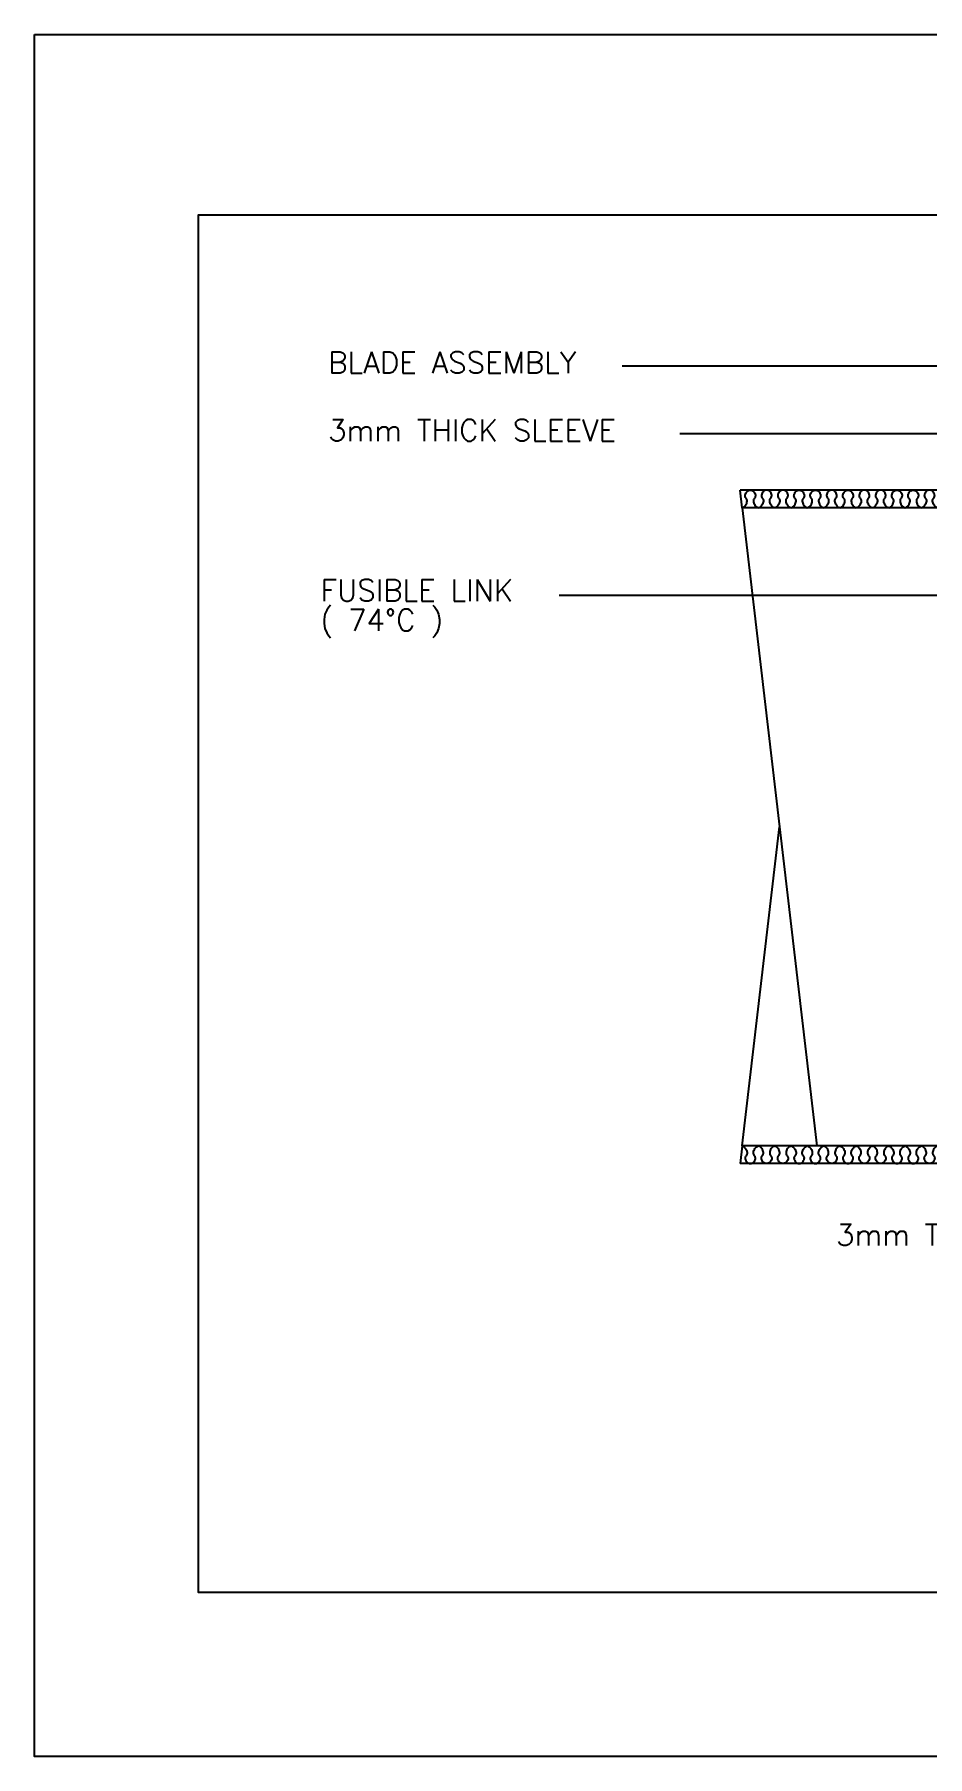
# Model space of a CAD drawing. Header units: millimetres. Extents: x -95178 to 274693, y -2232 to 263302.
# Drawn here: x 163953 to 167732, y 181203 to 188491 of the extents above; entities that cross this region are included whole.
import ezdxf

# ---------------------------------------------------------------- set-up
doc = ezdxf.new("R2010")
doc.units = ezdxf.units.MM
doc.layers.add('A4_BOUNDARY', color=6, linetype='Continuous', plot=False)
for name, color, linetype in [('BLOCK_BOUNDARY', 5, 'Continuous'), ('DUCT_S', 4, 'Continuous'), ('SUPPORTS', 252, 'Continuous'), ('TEXT', 255, 'Continuous')]:
    doc.layers.add(name, color=color, linetype=linetype)
doc.styles.add('ROMANS', font='romans.shx', dxfattribs={"width": 0.8})
doc.styles.get("Standard").update_dxf_attribs({"font": 'arial.ttf'})
doc.dimstyles.get("Standard").update_dxf_attribs({"dimtxt": 0.18, "dimasz": 0.18, "dimexe": 0.18, "dimexo": 0.0625, "dimgap": 0.09, "dimtad": 0, "dimtih": 1, "dimtoh": 1, "dimdec": 4, "dimzin": 0, "dimdsep": 46, "dimtxsty": 'Standard', "dimcen": 0.09, "dimadec": 0, "dimazin": 0, "dimtfac": 1, "dimtdec": 4, "dimtofl": 0, "dimtmove": 0, "dimatfit": 3, "dimfxl": 1, "dimtolj": 1, "dimtzin": 0, "dimarcsym": 0})

msp = doc.modelspace()

# ---------------------------------------------------------------- linework, layer by layer
at = {"layer": 'A4_BOUNDARY'}
msp.add_lwpolyline([(163953.135, 188491.34), (174260.307, 188491.34), (174260.307, 181203.441), (163953.135, 181203.441)], close=True, dxfattribs=at)
at = {"layer": 'BLOCK_BOUNDARY'}
msp.add_lwpolyline([(173566.221, 187727.846), (173566.221, 181897.527), (164647.221, 181897.527), (164647.221, 187727.846)], close=True, dxfattribs=at)
at = {"layer": 'DUCT_S', "color": 8}
for p, q in [((168787.865, 186562.837), (166938.799, 186562.837)), ((166947.573, 186487.837), (166938.799, 186562.837)), ((166947.573, 183787.837), (166938.799, 183712.837)), ((168787.865, 183712.837), (166938.799, 183712.837))]:
    msp.add_line(p, q, dxfattribs=at)
at = {"layer": 'DUCT_S'}
for p, q in [((166947.573, 186487.837), (167263.437, 183787.837)), ((168817.865, 186487.837), (166947.573, 186487.837)), ((166947.573, 183787.837), (167105.505, 185137.837)), ((168817.865, 183787.837), (166947.573, 183787.837))]:
    msp.add_line(p, q, dxfattribs=at)
at = {"layer": 'DUCT_S', "color": 8}
for points in [[(166947.573, 186487.837, 0.13616263), (166962.421, 186499.201, 0.1428481), (166968.763, 186515.891, 0.20829133), (166964.063, 186529.552, -0.23010575), (166960.292, 186542.2, -0.16368876), (166968.325, 186557.365, -0.19211191), (166982.041, 186562.837, -0.19211191), (166995.756, 186557.365, -0.16368876), (167003.789, 186542.2, -0.23010575), (167000.018, 186529.552, 0.20829133), (166995.318, 186515.891, 0.1428481), (167001.66, 186499.201, 0.13616263), (167016.508, 186487.837)], [(167085.442, 186487.837, -0.13616263), (167070.594, 186499.201, -0.1428481), (167064.253, 186515.891, -0.20829133), (167068.953, 186529.552, 0.23010575), (167072.723, 186542.2, 0.16368876), (167064.69, 186557.365, 0.19211191), (167050.975, 186562.837, 0.19211191), (167037.259, 186557.365, 0.16368876), (167029.226, 186542.2, 0.23010575), (167032.997, 186529.552, -0.20829133), (167037.697, 186515.891, -0.1428481), (167031.355, 186499.201, -0.13616263), (167016.508, 186487.837)], [(167154.376, 186487.837, -0.13616263), (167139.529, 186499.201, -0.1428481), (167133.187, 186515.891, -0.20829133), (167137.887, 186529.552, 0.23010575), (167141.658, 186542.2, 0.16368876), (167133.625, 186557.365, 0.19211191), (167119.909, 186562.837, 0.19211191), (167106.194, 186557.365, 0.16368876), (167098.161, 186542.2, 0.23010575), (167101.931, 186529.552, -0.20829133), (167106.631, 186515.891, -0.1428481), (167100.29, 186499.201, -0.13616263), (167085.442, 186487.837)], [(167154.376, 186487.837, 0.13616263), (167169.224, 186499.201, 0.1428481), (167175.566, 186515.891, 0.20829133), (167170.866, 186529.552, -0.23010575), (167167.095, 186542.2, -0.16368876), (167175.128, 186557.365, -0.19211191), (167188.843, 186562.837, -0.19211191), (167202.559, 186557.365, -0.16368876), (167210.592, 186542.2, -0.23010575), (167206.821, 186529.552, 0.20829133), (167202.121, 186515.891, 0.1428481), (167208.463, 186499.201, 0.13616263), (167223.311, 186487.837)], [(167223.311, 186487.837, 0.13616263), (167238.158, 186499.201, 0.1428481), (167244.5, 186515.891, 0.20829133), (167239.8, 186529.552, -0.23010575), (167236.029, 186542.2, -0.16368876), (167244.062, 186557.365, -0.19211191), (167257.778, 186562.837, -0.19211191), (167271.493, 186557.365, -0.16368876), (167279.526, 186542.2, -0.23010575), (167275.756, 186529.552, 0.20829133), (167271.055, 186515.891, 0.1428481), (167277.397, 186499.201, 0.13616263), (167292.245, 186487.837)], [(167361.179, 186487.837, -0.13616263), (167346.331, 186499.201, -0.1428481), (167339.99, 186515.891, -0.20829133), (167344.69, 186529.552, 0.23010575), (167348.46, 186542.2, 0.16368876), (167340.428, 186557.365, 0.19211191), (167326.712, 186562.837, 0.19211191), (167312.996, 186557.365, 0.16368876), (167304.964, 186542.2, 0.23010575), (167308.734, 186529.552, -0.20829133), (167313.434, 186515.891, -0.1428481), (167307.092, 186499.201, -0.13616263), (167292.245, 186487.837)], [(167361.179, 186487.837, 0.13616263), (167376.027, 186499.201, 0.1428481), (167382.369, 186515.891, 0.20829133), (167377.668, 186529.552, -0.23010575), (167373.898, 186542.2, -0.16368876), (167381.931, 186557.365, -0.19211191), (167395.646, 186562.837, -0.19211191), (167409.362, 186557.365, -0.16368876), (167417.395, 186542.2, -0.23010575), (167413.624, 186529.552, 0.20829133), (167408.924, 186515.891, 0.1428481), (167415.266, 186499.201, 0.13616263), (167430.113, 186487.837)], [(167499.048, 186487.837, -0.13616263), (167484.2, 186499.201, -0.1428481), (167477.858, 186515.891, -0.20829133), (167482.558, 186529.552, 0.23010575), (167486.329, 186542.2, 0.16368876), (167478.296, 186557.365, 0.19211191), (167464.581, 186562.837, 0.19211191), (167450.865, 186557.365, 0.16368876), (167442.832, 186542.2, 0.23010575), (167446.603, 186529.552, -0.20829133), (167451.303, 186515.891, -0.1428481), (167444.961, 186499.201, -0.13616263), (167430.113, 186487.837)], [(167567.982, 186487.837, -0.13616263), (167553.134, 186499.201, -0.1428481), (167546.793, 186515.891, -0.20829133), (167551.493, 186529.552, 0.23010575), (167555.263, 186542.2, 0.16368876), (167547.23, 186557.365, 0.19211191), (167533.515, 186562.837, 0.19211191), (167519.799, 186557.365, 0.16368876), (167511.766, 186542.2, 0.23010575), (167515.537, 186529.552, -0.20829133), (167520.237, 186515.891, -0.1428481), (167513.895, 186499.201, -0.13616263), (167499.048, 186487.837)], [(167567.982, 186487.837, 0.13616263), (167582.83, 186499.201, 0.1428481), (167589.171, 186515.891, 0.20829133), (167584.471, 186529.552, -0.23010575), (167580.701, 186542.2, -0.16368876), (167588.734, 186557.365, -0.19211191), (167602.449, 186562.837, -0.19211191), (167616.165, 186557.365, -0.16368876), (167624.198, 186542.2, -0.23010575), (167620.427, 186529.552, 0.20829133), (167615.727, 186515.891, 0.1428481), (167622.069, 186499.201, 0.13616263), (167636.916, 186487.837)], [(167636.916, 186487.837, 0.13616263), (167651.764, 186499.201, 0.1428481), (167658.106, 186515.891, 0.20829133), (167653.406, 186529.552, -0.23010575), (167649.635, 186542.2, -0.16368876), (167657.668, 186557.365, -0.19211191), (167671.383, 186562.837, -0.19211191), (167685.099, 186557.365, -0.16368876), (167693.132, 186542.2, -0.23010575), (167689.361, 186529.552, 0.20829133), (167684.661, 186515.891, 0.1428481), (167691.003, 186499.201, 0.13616263), (167705.851, 186487.837)], [(167774.785, 186487.837, -0.13616263), (167759.937, 186499.201, -0.1428481), (167753.595, 186515.891, -0.20829133), (167758.296, 186529.552, 0.23010575), (167762.066, 186542.2, 0.16368876), (167754.033, 186557.365, 0.19211191), (167740.318, 186562.837, 0.19211191), (167726.602, 186557.365, 0.16368876), (167718.569, 186542.2, 0.23010575), (167722.34, 186529.552, -0.20829133), (167727.04, 186515.891, -0.1428481), (167720.698, 186499.201, -0.13616263), (167705.851, 186487.837)], [(166947.573, 183787.837, -0.13616263), (166962.421, 183776.474, -0.1428481), (166968.763, 183759.784, -0.20829133), (166964.063, 183746.122, 0.23010575), (166960.292, 183733.475, 0.16368876), (166968.325, 183718.309, 0.19211191), (166982.041, 183712.837, 0.19211191), (166995.756, 183718.309, 0.16368876), (167003.789, 183733.475, 0.23010575), (167000.018, 183746.122, -0.20829133), (166995.318, 183759.784, -0.1428481), (167001.66, 183776.474, -0.13616263), (167016.508, 183787.837)], [(167085.442, 183787.837, 0.13616263), (167070.594, 183776.474, 0.1428481), (167064.253, 183759.784, 0.20829133), (167068.953, 183746.122, -0.23010575), (167072.723, 183733.475, -0.16368876), (167064.69, 183718.309, -0.19211191), (167050.975, 183712.837, -0.19211191), (167037.259, 183718.309, -0.16368876), (167029.226, 183733.475, -0.23010575), (167032.997, 183746.122, 0.20829133), (167037.697, 183759.784, 0.1428481), (167031.355, 183776.474, 0.13616263), (167016.508, 183787.837)], [(167154.376, 183787.837, 0.13616263), (167139.529, 183776.474, 0.1428481), (167133.187, 183759.784, 0.20829133), (167137.887, 183746.122, -0.23010575), (167141.658, 183733.475, -0.16368876), (167133.625, 183718.309, -0.19211191), (167119.909, 183712.837, -0.19211191), (167106.194, 183718.309, -0.16368876), (167098.161, 183733.475, -0.23010575), (167101.931, 183746.122, 0.20829133), (167106.631, 183759.784, 0.1428481), (167100.29, 183776.474, 0.13616263), (167085.442, 183787.837)], [(167154.376, 183787.837, -0.13616263), (167169.224, 183776.474, -0.1428481), (167175.566, 183759.784, -0.20829133), (167170.866, 183746.122, 0.23010575), (167167.095, 183733.475, 0.16368876), (167175.128, 183718.309, 0.19211191), (167188.843, 183712.837, 0.19211191), (167202.559, 183718.309, 0.16368876), (167210.592, 183733.475, 0.23010575), (167206.821, 183746.122, -0.20829133), (167202.121, 183759.784, -0.1428481), (167208.463, 183776.474, -0.13616263), (167223.311, 183787.837)], [(167223.311, 183787.837, -0.13616263), (167238.158, 183776.474, -0.1428481), (167244.5, 183759.784, -0.20829133), (167239.8, 183746.122, 0.23010575), (167236.029, 183733.475, 0.16368876), (167244.062, 183718.309, 0.19211191), (167257.778, 183712.837, 0.19211191), (167271.493, 183718.309, 0.16368876), (167279.526, 183733.475, 0.23010575), (167275.756, 183746.122, -0.20829133), (167271.055, 183759.784, -0.1428481), (167277.397, 183776.474, -0.13616263), (167292.245, 183787.837)], [(167361.179, 183787.837, 0.13616263), (167346.331, 183776.474, 0.1428481), (167339.99, 183759.784, 0.20829133), (167344.69, 183746.122, -0.23010575), (167348.46, 183733.475, -0.16368876), (167340.428, 183718.309, -0.19211191), (167326.712, 183712.837, -0.19211191), (167312.996, 183718.309, -0.16368876), (167304.964, 183733.475, -0.23010575), (167308.734, 183746.122, 0.20829133), (167313.434, 183759.784, 0.1428481), (167307.092, 183776.474, 0.13616263), (167292.245, 183787.837)], [(167361.179, 183787.837, -0.13616263), (167376.027, 183776.474, -0.1428481), (167382.369, 183759.784, -0.20829133), (167377.668, 183746.122, 0.23010575), (167373.898, 183733.475, 0.16368876), (167381.931, 183718.309, 0.19211191), (167395.646, 183712.837, 0.19211191), (167409.362, 183718.309, 0.16368876), (167417.395, 183733.475, 0.23010575), (167413.624, 183746.122, -0.20829133), (167408.924, 183759.784, -0.1428481), (167415.266, 183776.474, -0.13616263), (167430.113, 183787.837)], [(167499.048, 183787.837, 0.13616263), (167484.2, 183776.474, 0.1428481), (167477.858, 183759.784, 0.20829133), (167482.558, 183746.122, -0.23010575), (167486.329, 183733.475, -0.16368876), (167478.296, 183718.309, -0.19211191), (167464.581, 183712.837, -0.19211191), (167450.865, 183718.309, -0.16368876), (167442.832, 183733.475, -0.23010575), (167446.603, 183746.122, 0.20829133), (167451.303, 183759.784, 0.1428481), (167444.961, 183776.474, 0.13616263), (167430.113, 183787.837)], [(167567.982, 183787.837, 0.13616263), (167553.134, 183776.474, 0.1428481), (167546.793, 183759.784, 0.20829133), (167551.493, 183746.122, -0.23010575), (167555.263, 183733.475, -0.16368876), (167547.23, 183718.309, -0.19211191), (167533.515, 183712.837, -0.19211191), (167519.799, 183718.309, -0.16368876), (167511.766, 183733.475, -0.23010575), (167515.537, 183746.122, 0.20829133), (167520.237, 183759.784, 0.1428481), (167513.895, 183776.474, 0.13616263), (167499.048, 183787.837)], [(167567.982, 183787.837, -0.13616263), (167582.83, 183776.474, -0.1428481), (167589.171, 183759.784, -0.20829133), (167584.471, 183746.122, 0.23010575), (167580.701, 183733.475, 0.16368876), (167588.734, 183718.309, 0.19211191), (167602.449, 183712.837, 0.19211191), (167616.165, 183718.309, 0.16368876), (167624.198, 183733.475, 0.23010575), (167620.427, 183746.122, -0.20829133), (167615.727, 183759.784, -0.1428481), (167622.069, 183776.474, -0.13616263), (167636.916, 183787.837)], [(167636.916, 183787.837, -0.13616263), (167651.764, 183776.474, -0.1428481), (167658.106, 183759.784, -0.20829133), (167653.406, 183746.122, 0.23010575), (167649.635, 183733.475, 0.16368876), (167657.668, 183718.309, 0.19211191), (167671.383, 183712.837, 0.19211191), (167685.099, 183718.309, 0.16368876), (167693.132, 183733.475, 0.23010575), (167689.361, 183746.122, -0.20829133), (167684.661, 183759.784, -0.1428481), (167691.003, 183776.474, -0.13616263), (167705.851, 183787.837)], [(167774.785, 183787.837, 0.13616263), (167759.937, 183776.474, 0.1428481), (167753.595, 183759.784, 0.20829133), (167758.296, 183746.122, -0.23010575), (167762.066, 183733.475, -0.16368876), (167754.033, 183718.309, -0.19211191), (167740.318, 183712.837, -0.19211191), (167726.602, 183718.309, -0.16368876), (167718.569, 183733.475, -0.23010575), (167722.34, 183746.122, 0.20829133), (167727.04, 183759.784, 0.1428481), (167720.698, 183776.474, 0.13616263), (167705.851, 183787.837)]]:
    msp.add_lwpolyline(points, format="xyb", dxfattribs=at)
at = {"layer": 'SUPPORTS'}
msp.add_line((168817.865, 183712.837), (166938.799, 183712.837), dxfattribs=at)

# ---------------------------------------------------------------- texts
at = {"layer": 'TEXT', "linetype": 'Continuous', "style": 'ROMANS'}
for s, p in [('BLADE ASSEMBLY', (165195.871, 187057.273)), ('3mm THICK SLEEVE', (165195.871, 186770.71)), ('FUSIBLE LINK', (165162.967, 186093.539)), ('( 74%%DC )', (165162.967, 185967.973)), ('3mm THICK SLEEVE', (167344.908, 183365.83))]:
    msp.add_text(s, height=91.125, dxfattribs=at).set_placement(p)

# ---------------------------------------------------------------- leaders
at = {"layer": 'TEXT'}
for points in [[(169152.508, 186591.263), (168690.401, 187087.848), (166440.008, 187087.848)], [(169042.865, 186545.653), (168355.011, 186801.284), (166684.138, 186801.284)], [(169237.865, 186480.136), (169237.865, 186117.664), (166172.663, 186117.664)]]:
    msp.add_leader(points, dimstyle='Standard', override={"dimscale": 10, "dimtxt": 2, "dimasz": 2.5, "dimexe": 1, "dimexo": 1, "dimgap": 1, "dimtad": 1, "dimtih": 0, "dimtoh": 0, "dimdec": 0, "dimtxsty": 'ROMANS', "dimcen": -1, "dimdle": 1, "dimclrd": 11, "dimclre": 11, "dimclrt": 256, "dimtdec": 0, "dimtix": 1, "dimtofl": 1, "dimtvp": 1.8, "dimtzin": 1}, dxfattribs=at)

doc.saveas('drawing.dxf')
